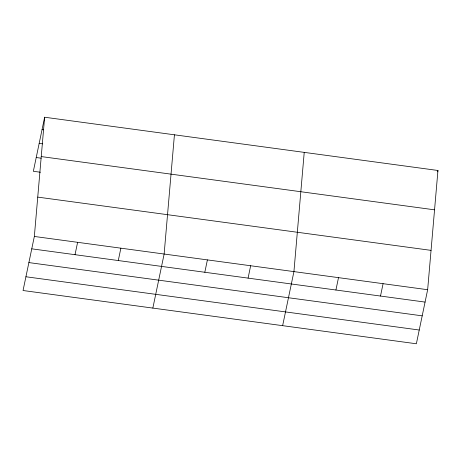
<?xml version="1.0" encoding="UTF-8"?>
<svg xmlns="http://www.w3.org/2000/svg" width="461" height="461" viewBox="0 0 461 461"><rect width="100%" height="100%" fill="white"/><g stroke="black" fill="none" stroke-linecap="round" stroke-linejoin="round"><path stroke-width="0.69" d="M34.345 236.458L44.636 117.227L437.95 170.484L427.652 289.715L416.364 343.773L23.05 290.516L34.345 236.458L427.652 289.715M174.431 134.802L164.133 254.034L152.845 308.092M304.225 152.378L293.928 271.61L282.633 325.668M44.636 117.227L33.348 171.285L40.435 172.241M75.022 254.685L77.609 242.319M118.287 260.546L120.874 248.174M204.817 272.261L207.398 259.895M248.081 278.121L250.663 265.749M335.919 290.015L338.507 277.643M380.498 296.054L383.079 283.682M437.662 171.861L437.95 170.484M42.055 129.599L43.472 129.789M39.179 143.354L42.723 143.832M41.242 156.573L434.55 209.83M36.217 157.529L41.185 158.198M37.739 197.112L431.052 250.369M31.757 248.831L425.071 302.088M28.887 262.586L422.195 315.843M25.925 276.761L419.233 330.018"/></g></svg>
